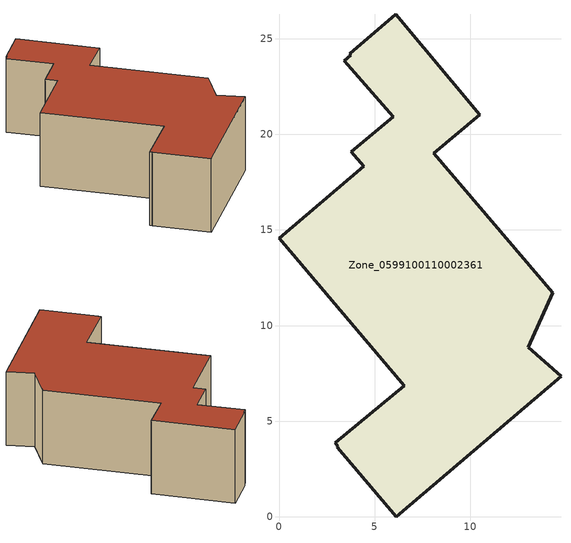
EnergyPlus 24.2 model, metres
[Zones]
Zone_0599100110002361
 floor ground (C_G): 8.1,19.02 14.34,11.71 13.05,8.88 14.76,7.34 6.15,0 3.05,3.64 3.09,3.68 2.93,3.86 6.55,6.85 0,14.56 4.44,18.33 3.79,19.09 5.97,20.94 3.42,23.86 3.75,24.16 3.7,24.22 6.12,26.28 10.5,21.02 z0
 wall outside (C_F): 14.34,11.71 8.1,19.02 10.5,21.02 6.12,26.28 3.7,24.22 3.75,24.16 3.42,23.86 5.97,20.94 3.79,19.09 4.44,18.33 0,14.56 6.55,6.85 2.93,3.86 3.09,3.68 3.05,3.64 6.15,0 14.76,7.34 13.05,8.88 14.34,11.71 z0:6.49
 roof outside (C_R): 14.76,7.34 13.05,8.88 14.34,11.71 8.1,19.02 10.5,21.02 6.12,26.28 3.7,24.22 3.75,24.16 3.42,23.86 5.97,20.94 3.79,19.09 4.44,18.33 0,14.56 6.55,6.85 2.93,3.86 3.09,3.68 3.05,3.64 6.15,0 z6.49
[BUILDING]
Pand.0599100110002361: North Axis=0; Terrain=City; Loads Convergence Tolerance Value=0.04; Temperature Convergence Tolerance Value=0.4; Solar Distribution=FullExterior; Maximum Number of Warmup Days=25; Minimum Number of Warmup Days=1
[Site:Location]
Rotterdam.The.Hague.AP_ZH_NLD Design_Conditions: Latitude=51.96; Longitude=4.45; Time Zone=1; Elevation=-4.5
[SITE:GROUNDTEMPERATURE:BUILDINGSURFACE]
18, 18, 18, 18, 18, 18, 18, 18, 18, 18, 18, 18
[MATERIAL] Thermal Absorptance=0.9; Solar Absorptance=0.7; Visible Absorptance=0.7
Name | Roughness | Thickness | Conductivity | Density | Specific Heat
G.D.2015-2018 | MediumSmooth | 0.15 | 0.0428571 | 540 | 1210
F.D.2015-2018 | Rough | 0.3 | 0.0666667 | 1920 | 840
R.D.2015-2018 | MediumRough | 0.2 | 0.0333333 | 1500 | 1000
[CONSTRUCTION]
C_G: G.D.2015-2018
C_F: F.D.2015-2018
C_R: R.D.2015-2018
[ZONE]
Zone_0599100110002361: Type=1; Multiplier=1; Ceiling Height=Autocalculate; Volume=Autocalculate; Floor Area=autocalculate; Part of Total Floor Area=Yes
[ZONEINFILTRATION:DESIGNFLOWRATE]
Infil_Zone_0599100110002361: Zone or ZoneList or Space or SpaceList=Zone_0599100110002361; Schedule=AlwaysOn; Design Flow Rate Calculation Method=Flow/Area; Flow Rate per Floor Area=0.0021; Constant Term Coefficient=1; Temperature Term Coefficient=0; Velocity Term Coefficient=0; Velocity Squared Term Coefficient=0
[HVACTEMPLATE:ZONE:IDEALLOADSAIRSYSTEM]
Zone_0599100110002361: Maximum Heating Supply Air Temperature=50; Minimum Cooling Supply Air Temperature=13; Maximum Heating Supply Air Humidity Ratio=0.0156; Minimum Cooling Supply Air Humidity Ratio=0.0077; Heating Limit=NoLimit; Cooling Limit=NoLimit; Dehumidification Control Type=ConstantSensibleHeatRatio; Cooling Sensible Heat Ratio=0.7; Dehumidification Setpoint=60; Humidification Control Type=None; Humidification Setpoint=30; Outdoor Air Method=None; Outdoor Air Flow Rate per Person=0.00944; Outdoor Air Flow Rate per Zone Floor Area=0; Outdoor Air Flow Rate per Zone=0; Demand Controlled Ventilation Type=None; Outdoor Air Economizer Type=NoEconomizer; Heat Recovery Type=None; Sensible Heat Recovery Effectiveness=0.7; Latent Heat Recovery Effectiveness=0.65
[ZONECONTROL:THERMOSTAT]
ThermostatControl_Zone_0599100110002361: Zone or ZoneList=Zone_0599100110002361; Control Type Schedule=DualSetpointControlType; Control 1=Thermostat_Zone_0599100110002361; Temperature Difference Between Cutout And Setpoint=0
[THERMOSTATSETPOINT:DUALSETPOINT]
Thermostat_Zone_0599100110002361: Heating Setpoint Temperature Schedule=HeatingSetpoint_Zone_0599100110002361; Cooling Setpoint Temperature Schedule=CoolingSetpoint_Zone_0599100110002361
[SCHEDULE:COMPACT]
HeatingSetpoint_Zone_0599100110002361: Through: 12/31, For: AllDays, Until: 24:00, 21
CoolingSetpoint_Zone_0599100110002361: Through: 12/31, For: AllDays, Until: 24:00, 24
DualSetpointControlType: Through: 12/31, For: AllDays, Until: 24:00, 4
AlwaysOn: Through: 12/31, For: AllDays, Until: 24:00, 1
